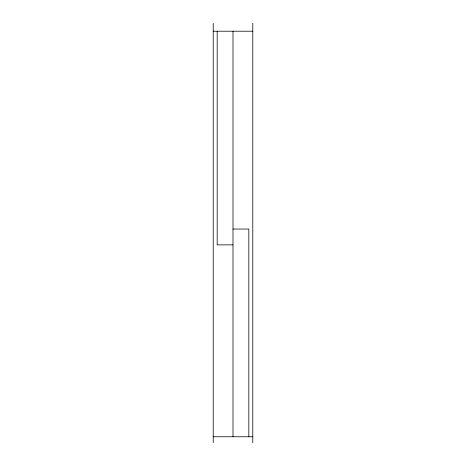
<?xml version="1.0" encoding="UTF-8"?>
<svg xmlns="http://www.w3.org/2000/svg" width="466" height="466" viewBox="0 0 466 466"><rect width="100%" height="100%" fill="white"/><g stroke="black" fill="none" stroke-linecap="round" stroke-linejoin="round"><path stroke-width="0.7" d="M213.218 442.7L213.218 23.3M217.173 31.21L217.173 244.871L233 244.871M233 436.764L233 31.21M248.827 436.764L248.827 229.045L233 229.045M252.782 442.7L252.782 23.3M213.218 31.21L252.782 31.21M213.218 436.764L252.782 436.764"/></g></svg>
